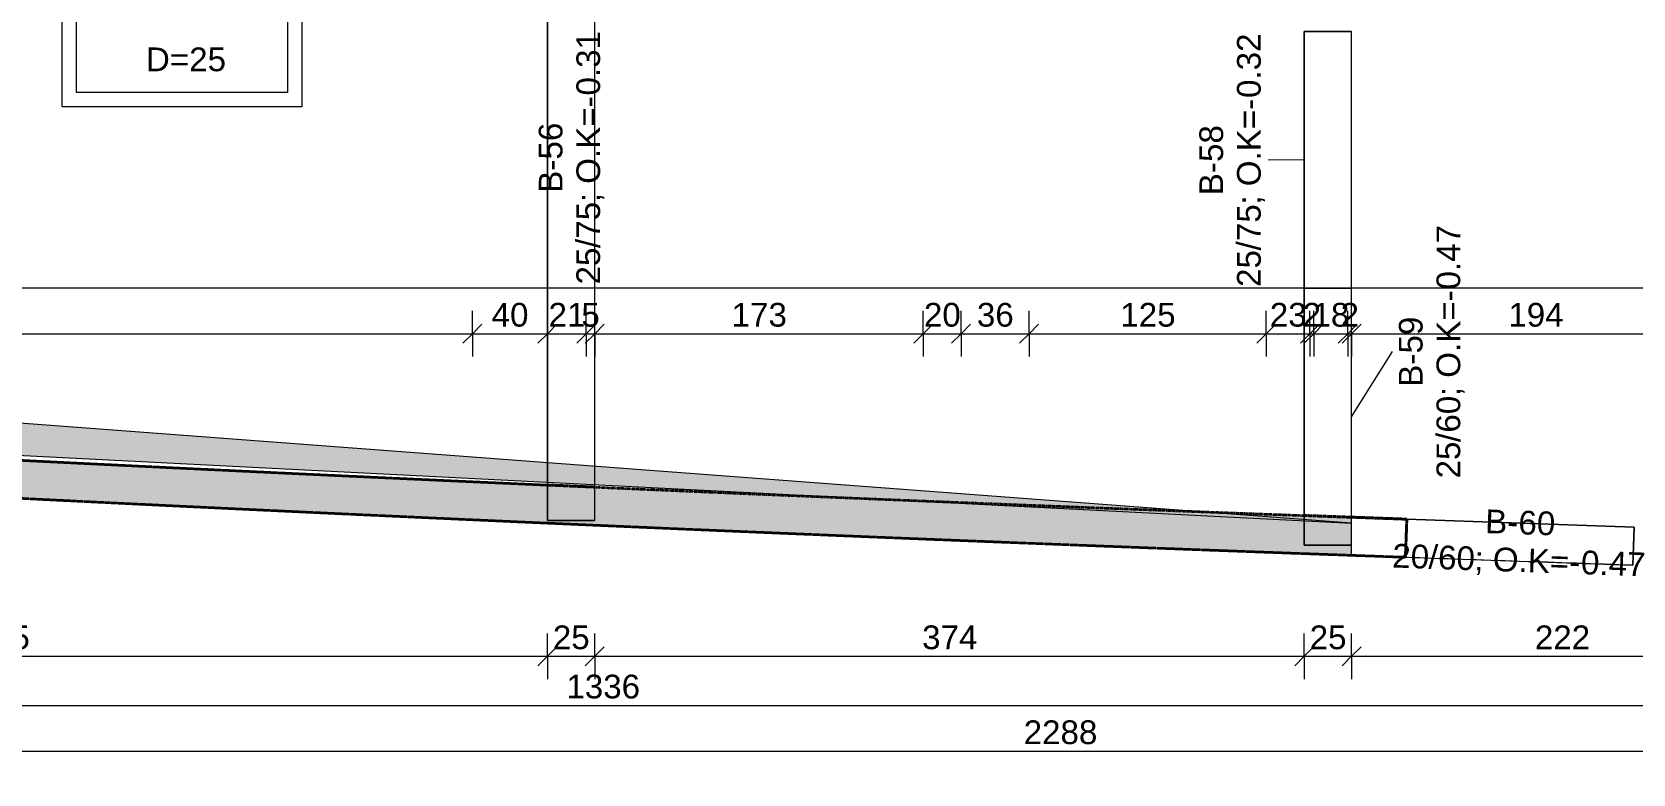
# Model space of a CAD drawing. Header units: centimetres. Extents: x -161 to 2402, y -178 to 2398.
# Drawn here: x 592 to 1436, y -178 to 212 of the extents above; entities that cross this region are included whole.
import ezdxf

# ---------------------------------------------------------------- set-up
doc = ezdxf.new("R2010")
doc.units = ezdxf.units.CM
doc.linetypes.add('Beton Ole', pattern=[0.3, 0.15, -0.15])
for name, color, linetype, lineweight in [('Dimensions', 130, 'Continuous', 9), ('Dimensions-50', 130, 'Continuous', 9), ('Floor Tags', 130, 'Continuous', 9), ('IfcAnnotation', 7, 'Continuous', 18), ('IfcBuildingElementProxy', 7, 'Continuous', 18), ('IfcSlab', 7, 'Continuous', 18), ('IfcWall', 7, 'Continuous', 25), ('Structural Framing Tags', 130, 'Continuous', 9)]:
    doc.layers.add(name, color=color, linetype=linetype, lineweight=lineweight)
doc.styles.add('Arial', font='arial.ttf', dxfattribs={"height": 12.5})
doc.dimstyles.new('Deng_-_2mm_Arial_1_DIGIT', dxfattribs={"dimscale": 30.48, "dimtxt": 12.753242, "dimasz": 0.328084, "dimexe": 0.393701, "dimexo": 0.0625, "dimgap": 0, "dimtad": 1, "dimdec": 0, "dimzin": 0, "dimdsep": 46, "dimtxsty": 'Arial', "dimblk1": 'OBLIQUE', "dimblk2": 'OBLIQUE', "dimsah": 1, "dimcen": 0.09, "dimazin": 0, "dimtfac": 1, "dimtdec": 4, "dimtix": 1, "dimtmove": 0, "dimatfit": 3, "dimfxl": 0.393701, "dimfxlon": 1, "dimtvp": 1, "dimtolj": 1, "dimtzin": 0, "dimarcsym": 2})

# ---------------------------------------------------------------- blocks, each defined once
blk = doc.blocks.new('M_Concrete-Rectangular Beam1 - 20_60-8952713-K-21')
at = {"layer": 'IfcBuildingElementProxy', "color": 250}
for p, q in [((-60, 10), (-60, -10)), ((60, 10), (-60, 10)), ((-60, 10), (60, 10)), ((60, 10), (60, -9.83)), ((60, -10), (60, 10)), ((-60, -10), (60, -10)), ((-60, -10), (60, -10)), ((60, -9.83), (60, -10))]:
    blk.add_line(p, q, dxfattribs=at)
at = {"layer": 'IfcBuildingElementProxy', "color": 90}
blk.add_line((-60, -9.97), (-60, 10), dxfattribs=at)
blk = doc.blocks.new('M_Concrete-Rectangular Beam1 - 25_75-9127624-K-21')
at = {"layer": 'IfcBuildingElementProxy', "color": 250}
for p, q in [((-74.31, 12.5), (-74.31, -12.5)), ((-74.31, -12.48), (-74.31, 12.5)), ((61, 12.5), (-74.31, 12.5)), ((-74.31, 12.5), (61, 12.5)), ((61, 12.5), (61, -12.5)), ((61, -12.5), (61, 12.5)), ((-74.31, -12.5), (61, -12.5)), ((-74.31, -12.5), (61, -12.5))]:
    blk.add_line(p, q, dxfattribs=at)
blk = doc.blocks.new('M_Concrete-Rectangular Beam1 - 25_60-9126678-K-21')
at = {"layer": 'IfcBuildingElementProxy', "color": 250}
for p, q in [((-74.31, 12.5), (-74.31, -12.5)), ((-74.31, 12.5), (61, 12.5)), ((61, 12.5), (-58.62, 12.5)), ((61, -12.5), (61, 12.5)), ((61, 12.48), (61, -12.5)), ((-74.31, -12.5), (61, -12.5)), ((-59.55, -12.5), (61, -12.5))]:
    blk.add_line(p, q, dxfattribs=at)
at = {"layer": 'IfcBuildingElementProxy', "color": 90}
for p, q in [((-74.31, -12.5), (-74.31, 12.5)), ((-58.62, 12.5), (-74.31, 12.5)), ((-74.31, -12.5), (-59.55, -12.5))]:
    blk.add_line(p, q, dxfattribs=at)
blk = doc.blocks.new('M_Concrete-Rectangular Beam1 - 25_75-9140243-K-21')
at = {"layer": 'IfcBuildingElementProxy', "color": 250}
for p, q in [((-123.96, 12.5), (-123.96, -12.5)), ((-123.96, 12.5), (175.34, 12.5)), ((-1.59, 12.5), (-105.2, 12.5)), ((175.34, 12.5), (-1.59, 12.5)), ((175.34, 12.5), (175.34, -12.5)), ((-123.96, -12.5), (175.34, -12.5)), ((-106.31, -12.5), (-1.59, -12.5)), ((-1.59, -12.5), (175.34, -12.5))]:
    blk.add_line(p, q, dxfattribs=at)
at = {"layer": 'IfcBuildingElementProxy', "color": 90}
for p, q in [((-123.96, -12.5), (-123.96, 12.5)), ((-105.2, 12.5), (-123.96, 12.5)), ((-123.96, -12.5), (-106.31, -12.5))]:
    blk.add_line(p, q, dxfattribs=at)
at = {"layer": 'IfcBuildingElementProxy', "color": 8}
blk.add_line((175.34, -12.5), (175.34, 12.5), dxfattribs=at)
blk = doc.blocks.new('TAGFLOOR - D_-1983752-K-21')
at = {"layer": 'Floor Tags'}
for p, q in [((-1.548, -0.773), (-1.548, 0.87)), ((-1.548, 0.87), (0.976, 0.87)), ((0.976, 0.87), (0.976, -0.773)), ((-1.398, 0.72), (0.826, 0.72)), ((-1.398, -0.623), (-1.398, 0.72)), ((0.826, 0.72), (0.826, -0.623)), ((0.826, -0.623), (-1.398, -0.623)), ((0.976, -0.773), (-1.548, -0.773))]:
    blk.add_line(p, q, dxfattribs=at)
blk = doc.blocks.new('DIMBLOCK61-K-21')
at = {"layer": 'Dimensions-50', "transparency": 16777216}
for p, q in [((288.85, -116.49), (288.85, -104.49)), ((863.89, -116.49), (863.89, -104.49)), ((288.85, -116.49), (283.85, -121.49)), ((288.85, -116.49), (293.85, -111.49)), ((288.85, -116.49), (863.89, -116.49)), ((288.85, -116.49), (288.85, -128.49)), ((863.89, -116.49), (858.89, -121.49)), ((863.89, -116.49), (868.89, -111.49)), ((863.89, -116.49), (863.89, -128.49))]:
    blk.add_line(p, q, dxfattribs=at)
at = {"layer": 'Dimensions-50', "color": 0, "transparency": 16777216, "insert": (561.95, -100.26), "char_height": 12.5, "width": 34.6103, "attachment_point": 1, "line_spacing_factor": 0.941778, "style": 'Arial'}
blk.add_mtext('575', dxfattribs=at)
blk = doc.blocks.new('_Oblique')
at = {"color": 0, "linetype": 'ByBlock', "lineweight": -2}
blk.add_line((-0.5, -0.5), (0.5, 0.5), dxfattribs=at)
blk = doc.blocks.new('DIMBLOCK62-K-21')
at = {"layer": 'Dimensions-50', "transparency": 16777216}
for p, q in [((863.89, -116.49), (863.89, -104.49)), ((888.89, -116.49), (888.89, -104.49)), ((863.89, -116.49), (858.89, -121.49)), ((863.89, -116.49), (868.89, -111.49)), ((863.89, -116.49), (888.89, -116.49)), ((863.89, -116.49), (863.89, -128.49)), ((888.89, -116.49), (883.89, -121.49)), ((888.89, -116.49), (893.89, -111.49)), ((888.89, -116.49), (888.89, -128.49))]:
    blk.add_line(p, q, dxfattribs=at)
at = {"layer": 'Dimensions-50', "color": 0, "transparency": 16777216, "insert": (866.78, -100.26), "char_height": 12.5, "width": 23.0736, "attachment_point": 1, "line_spacing_factor": 0.941778, "style": 'Arial'}
blk.add_mtext('25', dxfattribs=at)
blk = doc.blocks.new('DIMBLOCK63-K-21')
at = {"layer": 'Dimensions-50', "transparency": 16777216}
for p, q in [((888.89, -116.49), (888.89, -104.49)), ((1262.85, -116.49), (1262.85, -104.49)), ((888.89, -116.49), (883.89, -121.49)), ((888.89, -116.49), (893.89, -111.49)), ((888.89, -116.49), (1262.85, -116.49)), ((888.89, -116.49), (888.89, -128.49)), ((1262.85, -116.49), (1257.85, -121.49)), ((1262.85, -116.49), (1267.85, -111.49)), ((1262.85, -116.49), (1262.85, -128.49))]:
    blk.add_line(p, q, dxfattribs=at)
at = {"layer": 'Dimensions-50', "color": 0, "transparency": 16777216, "insert": (1061.45, -100.26), "char_height": 12.5, "width": 34.6103, "attachment_point": 1, "line_spacing_factor": 0.941778, "style": 'Arial'}
blk.add_mtext('374', dxfattribs=at)
blk = doc.blocks.new('DIMBLOCK64-K-21')
at = {"layer": 'Dimensions-50', "transparency": 16777216}
for p, q in [((1262.85, -116.49), (1262.85, -104.49)), ((1287.85, -116.49), (1287.85, -104.49)), ((1262.85, -116.49), (1257.85, -121.49)), ((1262.85, -116.49), (1267.85, -111.49)), ((1262.85, -116.49), (1287.85, -116.49)), ((1262.85, -116.49), (1262.85, -128.49)), ((1287.85, -116.49), (1282.85, -121.49)), ((1287.85, -116.49), (1292.85, -111.49)), ((1287.85, -116.49), (1287.85, -128.49))]:
    blk.add_line(p, q, dxfattribs=at)
at = {"layer": 'Dimensions-50', "color": 0, "transparency": 16777216, "insert": (1265.74, -100.26), "char_height": 12.5, "width": 23.0736, "attachment_point": 1, "line_spacing_factor": 0.941778, "style": 'Arial'}
blk.add_mtext('25', dxfattribs=at)
blk = doc.blocks.new('DIMBLOCK65-K-21')
at = {"layer": 'Dimensions-50', "transparency": 16777216}
for p, q in [((1287.85, -116.49), (1287.85, -104.49)), ((1509.94, -116.49), (1509.94, -104.49)), ((1287.85, -116.49), (1282.85, -121.49)), ((1287.85, -116.49), (1292.85, -111.49)), ((1287.85, -116.49), (1509.94, -116.49)), ((1287.85, -116.49), (1287.85, -128.49)), ((1509.94, -116.49), (1504.94, -121.49)), ((1509.94, -116.49), (1514.94, -111.49)), ((1509.94, -116.49), (1509.94, -128.49))]:
    blk.add_line(p, q, dxfattribs=at)
at = {"layer": 'Dimensions-50', "color": 0, "transparency": 16777216, "insert": (1384.47, -100.26), "char_height": 12.5, "width": 34.6103, "attachment_point": 1, "line_spacing_factor": 0.941778, "style": 'Arial'}
blk.add_mtext('222', dxfattribs=at)
blk = doc.blocks.new('DIMBLOCK73-K-21')
at = {"layer": 'Dimensions-50', "transparency": 16777216}
for p, q in [((225.35, -142.4), (225.35, -130.4)), ((1560.94, -142.4), (1560.94, -130.4)), ((225.35, -142.4), (220.35, -147.4)), ((225.35, -142.4), (230.35, -137.4)), ((225.35, -142.4), (1560.94, -142.4)), ((225.35, -142.4), (225.35, -154.4)), ((1560.94, -142.4), (1555.94, -147.4)), ((1560.94, -142.4), (1565.94, -137.4)), ((1560.94, -142.4), (1560.94, -154.4))]:
    blk.add_line(p, q, dxfattribs=at)
at = {"layer": 'Dimensions-50', "color": 0, "transparency": 16777216, "insert": (873.92, -126.18), "char_height": 12.5, "width": 46.1471, "attachment_point": 1, "line_spacing_factor": 0.941778, "style": 'Arial'}
blk.add_mtext('1336', dxfattribs=at)
blk = doc.blocks.new('DIMBLOCK75-K-21')
at = {"layer": 'Dimensions-50', "transparency": 16777216}
for p, q in [((-10, -166.49), (-10, -154.49)), ((2278.44, -166.49), (2278.44, -154.49)), ((-10, -166.49), (-15, -171.49)), ((-10, -166.49), (-5, -161.49)), ((-10, -166.49), (2278.44, -166.49)), ((-10, -166.49), (-10, -178.49)), ((2278.44, -166.49), (2273.44, -171.49)), ((2278.44, -166.49), (2283.44, -161.49)), ((2278.44, -166.49), (2278.44, -178.49))]:
    blk.add_line(p, q, dxfattribs=at)
at = {"layer": 'Dimensions-50', "color": 0, "transparency": 16777216, "insert": (1114.99, -150.26), "char_height": 12.5, "width": 46.1471, "attachment_point": 1, "line_spacing_factor": 0.941778, "style": 'Arial'}
blk.add_mtext('2288', dxfattribs=at)
blk = doc.blocks.new('DIMBLOCK212-K-21')
at = {"layer": 'Dimensions-50', "transparency": 16777216}
for p, q in [((315.85, 53.44), (315.85, 65.44)), ((824.39, 53.44), (824.39, 65.44)), ((315.85, 53.44), (310.85, 48.44)), ((315.85, 53.44), (320.85, 58.44)), ((315.85, 53.44), (824.39, 53.44)), ((315.85, 53.44), (315.85, 41.44)), ((824.39, 53.44), (819.39, 48.44)), ((824.39, 53.44), (829.39, 58.44)), ((824.39, 53.44), (824.39, 41.44))]:
    blk.add_line(p, q, dxfattribs=at)
at = {"layer": 'Dimensions-50', "color": 0, "transparency": 16777216, "insert": (555.7, 69.67), "char_height": 12.5, "width": 34.6103, "attachment_point": 1, "line_spacing_factor": 0.941778, "style": 'Arial'}
blk.add_mtext('509', dxfattribs=at)
blk = doc.blocks.new('DIMBLOCK213-K-21')
at = {"layer": 'Dimensions-50', "transparency": 16777216}
for p, q in [((824.39, 53.44), (824.39, 65.44)), ((863.89, 53.44), (863.89, 65.44)), ((824.39, 53.44), (819.39, 48.44)), ((824.39, 53.44), (829.39, 58.44)), ((824.39, 53.44), (863.89, 53.44)), ((824.39, 53.44), (824.39, 41.44)), ((863.89, 53.44), (858.89, 48.44)), ((863.89, 53.44), (868.89, 58.44)), ((863.89, 53.44), (863.89, 41.44))]:
    blk.add_line(p, q, dxfattribs=at)
at = {"layer": 'Dimensions-50', "color": 0, "transparency": 16777216, "insert": (834.53, 69.67), "char_height": 12.5, "width": 23.0736, "attachment_point": 1, "line_spacing_factor": 0.941778, "style": 'Arial'}
blk.add_mtext('40', dxfattribs=at)
blk = doc.blocks.new('DIMBLOCK214-K-21')
at = {"layer": 'Dimensions-50', "transparency": 16777216}
for p, q in [((863.89, 53.44), (863.89, 65.44)), ((884.39, 53.44), (884.39, 65.44)), ((863.89, 53.44), (858.89, 48.44)), ((863.89, 53.44), (868.89, 58.44)), ((863.89, 53.44), (884.39, 53.44)), ((863.89, 53.44), (863.89, 41.44)), ((884.39, 53.44), (879.39, 48.44)), ((884.39, 53.44), (889.39, 58.44)), ((884.39, 53.44), (884.39, 41.44))]:
    blk.add_line(p, q, dxfattribs=at)
at = {"layer": 'Dimensions-50', "color": 0, "transparency": 16777216, "insert": (864.53, 69.67), "char_height": 12.5, "width": 23.0736, "attachment_point": 1, "line_spacing_factor": 0.941778, "style": 'Arial'}
blk.add_mtext('21', dxfattribs=at)
blk = doc.blocks.new('DIMBLOCK215-K-21')
at = {"layer": 'Dimensions-50', "transparency": 16777216}
for p, q in [((884.39, 53.44), (884.39, 65.44)), ((888.89, 53.44), (888.89, 65.44)), ((884.39, 53.44), (879.39, 48.44)), ((888.89, 53.44), (883.89, 48.44)), ((884.39, 53.44), (889.39, 58.44)), ((884.39, 53.44), (888.89, 53.44)), ((884.39, 53.44), (884.39, 41.44)), ((888.89, 53.44), (893.89, 58.44)), ((888.89, 53.44), (888.89, 41.44))]:
    blk.add_line(p, q, dxfattribs=at)
at = {"layer": 'Dimensions-50', "color": 0, "transparency": 16777216, "insert": (881.83, 69.67), "char_height": 12.5, "width": 11.5368, "attachment_point": 1, "line_spacing_factor": 0.941778, "style": 'Arial'}
blk.add_mtext('\\fArial|b0|i0|c177|p34|;5', dxfattribs=at)
blk = doc.blocks.new('DIMBLOCK216-K-21')
at = {"layer": 'Dimensions-50', "transparency": 16777216}
for p, q in [((888.89, 53.44), (888.89, 65.44)), ((1062.02, 53.44), (1062.02, 65.44)), ((888.89, 53.44), (883.89, 48.44)), ((888.89, 53.44), (893.89, 58.44)), ((888.89, 53.44), (1062.02, 53.44)), ((888.89, 53.44), (888.89, 41.44)), ((1062.02, 53.44), (1057.02, 48.44)), ((1062.02, 53.44), (1067.02, 58.44)), ((1062.02, 53.44), (1062.02, 41.44))]:
    blk.add_line(p, q, dxfattribs=at)
at = {"layer": 'Dimensions-50', "color": 0, "transparency": 16777216, "insert": (961.03, 69.67), "char_height": 12.5, "width": 34.6103, "attachment_point": 1, "line_spacing_factor": 0.941778, "style": 'Arial'}
blk.add_mtext('173', dxfattribs=at)
blk = doc.blocks.new('DIMBLOCK217-K-21')
at = {"layer": 'Dimensions-50', "transparency": 16777216}
for p, q in [((1062.02, 53.44), (1062.02, 65.44)), ((1082.02, 53.44), (1082.02, 65.44)), ((1062.02, 53.44), (1057.02, 48.44)), ((1062.02, 53.44), (1067.02, 58.44)), ((1062.02, 53.44), (1082.02, 53.44)), ((1062.02, 53.44), (1062.02, 41.44)), ((1082.02, 53.44), (1077.02, 48.44)), ((1082.02, 53.44), (1087.02, 58.44)), ((1082.02, 53.44), (1082.02, 41.44))]:
    blk.add_line(p, q, dxfattribs=at)
at = {"layer": 'Dimensions-50', "color": 0, "transparency": 16777216, "insert": (1062.4, 69.67), "char_height": 12.5, "width": 23.0736, "attachment_point": 1, "line_spacing_factor": 0.941778, "style": 'Arial'}
blk.add_mtext('20', dxfattribs=at)
blk = doc.blocks.new('DIMBLOCK218-K-21')
at = {"layer": 'Dimensions-50', "transparency": 16777216}
for p, q in [((1082.02, 53.44), (1082.02, 65.44)), ((1117.85, 53.44), (1117.85, 65.44)), ((1082.02, 53.44), (1077.02, 48.44)), ((1082.02, 53.44), (1087.02, 58.44)), ((1082.02, 53.44), (1117.85, 53.44)), ((1082.02, 53.44), (1082.02, 41.44)), ((1117.85, 53.44), (1112.85, 48.44)), ((1117.85, 53.44), (1122.85, 58.44)), ((1117.85, 53.44), (1117.85, 41.44))]:
    blk.add_line(p, q, dxfattribs=at)
at = {"layer": 'Dimensions-50', "color": 0, "transparency": 16777216, "insert": (1090.32, 69.67), "char_height": 12.5, "width": 23.0736, "attachment_point": 1, "line_spacing_factor": 0.941778, "style": 'Arial'}
blk.add_mtext('36', dxfattribs=at)
blk = doc.blocks.new('DIMBLOCK219-K-21')
at = {"layer": 'Dimensions-50', "transparency": 16777216}
for p, q in [((1117.85, 53.44), (1117.85, 65.44)), ((1242.85, 53.44), (1242.85, 65.44)), ((1117.85, 53.44), (1112.85, 48.44)), ((1117.85, 53.44), (1122.85, 58.44)), ((1117.85, 53.44), (1242.85, 53.44)), ((1117.85, 53.44), (1117.85, 41.44)), ((1242.85, 53.44), (1237.85, 48.44)), ((1242.85, 53.44), (1247.85, 58.44)), ((1242.85, 53.44), (1242.85, 41.44))]:
    blk.add_line(p, q, dxfattribs=at)
at = {"layer": 'Dimensions-50', "color": 0, "transparency": 16777216, "insert": (1165.93, 69.67), "char_height": 12.5, "width": 34.6103, "attachment_point": 1, "line_spacing_factor": 0.941778, "style": 'Arial'}
blk.add_mtext('125', dxfattribs=at)
blk = doc.blocks.new('DIMBLOCK220-K-21')
at = {"layer": 'Dimensions-50', "transparency": 16777216}
for p, q in [((1242.85, 53.44), (1242.85, 65.44)), ((1265.85, 53.44), (1265.85, 65.44)), ((1242.85, 53.44), (1237.85, 48.44)), ((1242.85, 53.44), (1247.85, 58.44)), ((1242.85, 53.44), (1265.85, 53.44)), ((1242.85, 53.44), (1242.85, 41.44)), ((1265.85, 53.44), (1260.85, 48.44)), ((1265.85, 53.44), (1270.85, 58.44)), ((1265.85, 53.44), (1265.85, 41.44))]:
    blk.add_line(p, q, dxfattribs=at)
at = {"layer": 'Dimensions-50', "color": 0, "transparency": 16777216, "insert": (1244.74, 69.67), "char_height": 12.5, "width": 23.0736, "attachment_point": 1, "line_spacing_factor": 0.941778, "style": 'Arial'}
blk.add_mtext('23', dxfattribs=at)
blk = doc.blocks.new('DIMBLOCK221-K-21')
at = {"layer": 'Dimensions-50', "transparency": 16777216}
for p, q in [((1265.85, 53.44), (1265.85, 65.44)), ((1267.87, 53.44), (1267.87, 65.44)), ((1265.85, 53.44), (1260.85, 48.44)), ((1267.87, 53.44), (1262.87, 48.44)), ((1265.85, 53.44), (1270.85, 58.44)), ((1265.85, 53.44), (1267.87, 53.44)), ((1265.85, 53.44), (1265.85, 41.44)), ((1267.87, 53.44), (1272.87, 58.44)), ((1267.87, 53.44), (1267.87, 41.44))]:
    blk.add_line(p, q, dxfattribs=at)
at = {"layer": 'Dimensions-50', "color": 0, "transparency": 16777216, "insert": (1262.05, 69.67), "char_height": 12.5, "width": 11.5368, "attachment_point": 1, "line_spacing_factor": 0.941778, "style": 'Arial'}
blk.add_mtext('\\fArial|b0|i0|c177|p34|;2', dxfattribs=at)
blk = doc.blocks.new('DIMBLOCK222-K-21')
at = {"layer": 'Dimensions-50', "transparency": 16777216}
for p, q in [((1267.87, 53.44), (1267.87, 65.44)), ((1285.85, 53.44), (1285.85, 65.44)), ((1267.87, 53.44), (1262.87, 48.44)), ((1267.87, 53.44), (1272.87, 58.44)), ((1267.87, 53.44), (1285.85, 53.44)), ((1267.87, 53.44), (1267.87, 41.44)), ((1285.85, 53.44), (1280.85, 48.44)), ((1285.85, 53.44), (1290.85, 58.44)), ((1285.85, 53.44), (1285.85, 41.44))]:
    blk.add_line(p, q, dxfattribs=at)
at = {"layer": 'Dimensions-50', "color": 0, "transparency": 16777216, "insert": (1267.24, 69.67), "char_height": 12.5, "width": 23.0736, "attachment_point": 1, "line_spacing_factor": 0.941778, "style": 'Arial'}
blk.add_mtext('18', dxfattribs=at)
blk = doc.blocks.new('DIMBLOCK223-K-21')
at = {"layer": 'Dimensions-50', "transparency": 16777216}
for p, q in [((1285.85, 53.44), (1285.85, 65.44)), ((1287.87, 53.44), (1287.87, 65.44)), ((1285.85, 53.44), (1280.85, 48.44)), ((1287.87, 53.44), (1282.87, 48.44)), ((1285.85, 53.44), (1290.85, 58.44)), ((1285.85, 53.44), (1287.87, 53.44)), ((1285.85, 53.44), (1285.85, 41.44)), ((1287.87, 53.44), (1292.87, 58.44)), ((1287.87, 53.44), (1287.87, 41.44))]:
    blk.add_line(p, q, dxfattribs=at)
at = {"layer": 'Dimensions-50', "color": 0, "transparency": 16777216, "insert": (1282.05, 69.67), "char_height": 12.5, "width": 11.5368, "attachment_point": 1, "line_spacing_factor": 0.941778, "style": 'Arial'}
blk.add_mtext('\\fArial|b0|i0|c177|p34|;2', dxfattribs=at)
blk = doc.blocks.new('DIMBLOCK224-K-21')
at = {"layer": 'Dimensions-50', "transparency": 16777216}
for p, q in [((1287.87, 53.44), (1287.87, 65.44)), ((1481.94, 53.44), (1481.94, 65.44)), ((1287.87, 53.44), (1282.87, 48.44)), ((1287.87, 53.44), (1292.87, 58.44)), ((1287.87, 53.44), (1481.94, 53.44)), ((1287.87, 53.44), (1287.87, 41.44)), ((1481.94, 53.44), (1476.94, 48.44)), ((1481.94, 53.44), (1486.94, 58.44)), ((1481.94, 53.44), (1481.94, 41.44))]:
    blk.add_line(p, q, dxfattribs=at)
at = {"layer": 'Dimensions-50', "color": 0, "transparency": 16777216, "insert": (1370.48, 69.67), "char_height": 12.5, "width": 34.6103, "attachment_point": 1, "line_spacing_factor": 0.941778, "style": 'Arial'}
blk.add_mtext('194', dxfattribs=at)

msp = doc.modelspace()

# ---------------------------------------------------------------- hatches: boundary and pattern name
at = {"layer": 'IfcAnnotation'}
msp.add_hatch(color=254, dxfattribs=at).paths.add_polyline_path([(1287.85, -46.33), (49.2, 46.65), (5.91, 193.02), (9.61, 18.65), (1282.96, -46.08)])
at = {"layer": 'IfcWall', "linetype": 'Beton Ole'}
h = msp.add_hatch(dxfattribs=at)
h.set_pattern_fill('FP_1', color=50, style=0, pattern_type=2)
h.set_pattern_definition([(45, (-6099.134, 2162.023), (0.3422397, 7.8404), [6.271, -1.524])])
h.paths.add_polyline_path([(1316.25, -64.25), (1316.25, -64.22), (1306.61, -63.89)])
h.paths.add_polyline_path([(1287.85, -63.18), (1287.85, -46.33), (1031.22, -33.28), (877.53, -26.86), (658.23, -16.73), (438.98, -5.65), (220.92, 6.32), (219.78, -13.64), (440.04, -25.73), (659.2, -36.8), (888.89, -47.35), (1097.67, -56.07), (1262.85, -62.25)])
h.paths.add_polyline_path([(1287.85, -46.33), (1287.85, -43.17), (1204.01, -40.03), (1283.88, -46.03)])

# ---------------------------------------------------------------- linework, layer by layer
at = {"layer": 'IfcAnnotation', "color": 250}
for p, q in [((1287.85, -46.33), (49.2, 46.65)), ((9.6, 18.65), (1287.85, -46.33))]:
    msp.add_line(p, q, dxfattribs=at)
at = {"layer": 'IfcSlab', "color": 250}
for p, q in [((1262.85, 77.38), (225.35, 77.38)), ((1287.85, 77.38), (1262.87, 77.38)), ((1287.85, -63.18), (1287.85, 77.38)), ((1509.94, 77.38), (1287.87, 77.38)), ((1287.85, -63.24), (1306.61, -63.91))]:
    msp.add_line(p, q, dxfattribs=at)
at = {"layer": 'IfcSlab', "color": 90}
msp.add_line((1306.61, -63.91), (1316.25, -64.25), dxfattribs=at)
at = {"layer": 'IfcSlab', "color": 250}
msp.add_arc((3084.55, 50157.58), 50252.94, 267.983462, 268.120279, dxfattribs=at)
msp.add_arc((3084.55, 50157.58), 50252.94, 267.983462, 268.120279, dxfattribs=at)
at = {"layer": 'IfcWall', "color": 10, "linetype": 'Beton Ole', "lineweight": 35}
for p, q in [((888.89, -27.36), (863.89, -26.26)), ((863.89, -26.26), (878.41, -26.9)), ((878.41, -26.9), (888.89, -27.36)), ((1316.96, -44.26), (1262.85, -42.32)), ((1262.85, -42.32), (1287.85, -43.23)), ((1287.85, -43.23), (1316.96, -44.26)), ((1316.25, -64.22), (1316.96, -44.26)), ((1316.96, -44.26), (1316.25, -64.25)), ((1287.85, -63.24), (1306.61, -63.91)), ((1306.61, -63.91), (1316.25, -64.25))]:
    msp.add_line(p, q, dxfattribs=at)
for radius, start, end in [(50232.94, 266.731965, 267.466284), (50232.94, 266.982264, 267.466284), (50252.94, 266.731965, 267.983461), (50252.94, 266.982264, 267.232564), (50232.94, 267.494827, 267.921703), (50232.94, 267.494827, 267.921703), (50252.94, 267.232564, 267.482863), (50252.94, 267.482863, 267.733162), (50252.94, 267.733162, 267.951054)]:
    msp.add_arc((3084.55, 50157.58), radius, start, end, dxfattribs=at)
at = {"layer": 'Structural Framing Tags'}
for p, q in [((1262.87, 145.04), (1243.92, 144.89)), ((1287.85, 9.73), (1309.4, 43.99))]:
    msp.add_line(p, q, dxfattribs=at)

# ---------------------------------------------------------------- block references
at = {"layer": 'Floor Tags', "xscale": 49.99999999999998, "yscale": 49.99999999999998, "zscale": 49.99999999999998}
msp.add_blockref('TAGFLOOR - D_-1983752-K-21', (685.6, 211.67), dxfattribs=at)
at = {"layer": 'IfcBuildingElementProxy', "color": 250}
for name, p, rotation in [('M_Concrete-Rectangular Beam1 - 25_75-9140243-K-21', (876.39, 78.97), 89.9999999999998), ('M_Concrete-Rectangular Beam1 - 25_75-9127624-K-21', (1275.37, 151.69), 89.9999999999998), ('M_Concrete-Rectangular Beam1 - 25_60-9126678-K-21', (1275.35, 16.38), 89.9999999999998), ('M_Concrete-Rectangular Beam1 - 20_60-8952713-K-21', (1376.57, -56.36), 357.9834614906828)]:
    msp.add_blockref(name, p, dxfattribs=dict(at, rotation=rotation))

# ---------------------------------------------------------------- texts
at = {"layer": 'Structural Framing Tags', "color": 7, "char_height": 12.5, "attachment_point": 1, "style": 'Arial'}
for s, insert, width, rotation in [('0.31', (879.19, 178.93), 40.8861, 90), ('0.32', (1227.44, 177.64), 40.8861, 90), ('; O.K=-', (879.19, 122.71), 68.1434, 90), ('; O.K=-', (1227.44, 121.42), 68.1434, 90), ('56', (859.35, 145.2), 23.2489, 90), ('58', (1207.6, 143.91), 23.2489, 90), ('B-', (859.35, 127.67), 21.2447, 90), ('B-', (1207.6, 126.38), 21.2447, 90), ('75', (879.19, 103.52), 23.2489, 90), ('75', (1227.44, 102.24), 23.2489, 90), ('0.47', (1332.61, 76.74), 40.8861, 90), ('\\fArial|b0|i0|c177|p34|;/', (879.19, 98.56), 6.0127, 90), ('\\fArial|b0|i0|c177|p34|;/', (1227.44, 97.28), 6.0127, 90), ('25', (879.19, 79.38), 23.2489, 90), ('25', (1227.44, 78.09), 23.2489, 90), ('; O.K=-', (1332.61, 20.52), 68.1434, 90), ('59', (1312.77, 43.01), 23.2489, 90), ('B-', (1312.77, 25.48), 21.2447, 90), ('60', (1332.61, 1.33), 23.2489, 90), ('\\fArial|b0|i0|c177|p34|;/', (1332.61, -3.63), 6.0127, 90), ('25', (1332.61, -22.81), 23.2489, 90), ('B-', (1358.51, -39.07), 21.2447, 357.98346), ('60', (1376.03, -39.69), 23.2489, 357.98346), ('20', (1309.55, -57.2), 23.2489, 357.98346), ('\\fArial|b0|i0|c177|p34|;/', (1328.72, -57.88), 6.0127, 357.98346), ('60', (1333.68, -58.05), 23.2489, 357.98346), ('; O.K=-', (1352.85, -58.73), 68.1434, 357.98346), ('0.47', (1409.04, -60.71), 40.8861, 357.98346)]:
    msp.add_mtext(s, dxfattribs=dict(at, insert=insert, width=width, rotation=rotation))

# ---------------------------------------------------------------- dimensions: what is measured, and where the dimension line sits
at = {"layer": 'Dimensions'}
for base, p1, p2, override, picture, middle in [((824.39, 53.44), (315.85, 65.44), (824.39, 65.44), {"dimpost": '<>', "dimfxl": 508.542674}, 'DIMBLOCK212-K-21', (570.12, 59.82)), ((863.89198223, 53.43856148), (824.39198223, 65.43856148), (863.89198223, 65.43856148), {"dimpost": '<>', "dimfxl": 39.5}, 'DIMBLOCK213-K-21', (844.14198223, 59.82072386)), ((884.39198223, 53.43856148), (863.89198223, 65.43856148), (884.39198223, 65.43856148), {"dimpost": '<>', "dimfxl": 20.5}, 'DIMBLOCK214-K-21', (874.14198223, 59.82072386)), ((888.89198223, 53.43856148), (884.39198223, 65.43856148), (888.89198223, 65.43856148), {"dimpost": '<>', "dimfxl": 4.5}, 'DIMBLOCK215-K-21', (886.64198223, 59.79514402)), ((1062.02, 53.44), (888.89, 65.44), (1062.02, 65.44), {"dimpost": '<>', "dimfxl": 173.125439}, 'DIMBLOCK216-K-21', (975.45, 59.82)), ((1082.02, 53.44), (1062.02, 65.44), (1082.02, 65.44), {"dimpost": '<>', "dimfxl": 20}, 'DIMBLOCK217-K-21', (1072.02, 59.82)), ((1117.85, 53.44), (1082.02, 65.44), (1117.85, 65.44), {"dimpost": '<>', "dimfxl": 35.831887}, 'DIMBLOCK218-K-21', (1099.93, 59.82)), ((1242.85, 53.44), (1117.85, 65.44), (1242.85, 65.44), {"dimpost": '<>', "dimfxl": 125}, 'DIMBLOCK219-K-21', (1180.35, 59.82)), ((1265.85, 53.44), (1242.85, 65.44), (1265.85, 65.44), {"dimpost": '<>', "dimfxl": 23}, 'DIMBLOCK220-K-21', (1254.35, 59.82)), ((1267.87, 53.44), (1265.85, 65.44), (1267.87, 65.44), {"dimpost": '<>', "dimfxl": 2.018113}, 'DIMBLOCK221-K-21', (1266.86, 59.71)), ((1285.85, 53.44), (1267.87, 65.44), (1285.85, 65.44), {"dimpost": '<>', "dimfxl": 17.981887}, 'DIMBLOCK222-K-21', (1276.86, 59.82)), ((1287.87, 53.44), (1285.85, 65.44), (1287.87, 65.44), {"dimpost": '<>', "dimfxl": 2.018113}, 'DIMBLOCK223-K-21', (1286.86, 59.71)), ((1481.94, 53.44), (1287.87, 65.44), (1481.94, 65.44), {"dimpost": '<>', "dimfxl": 194.069575}, 'DIMBLOCK224-K-21', (1384.9, 59.82)), ((863.89, -116.49), (288.85, -104.49), (863.89, -104.49), {"dimpost": '<>', "dimfxl": 575.042674}, 'DIMBLOCK61-K-21', (576.37, -110.14)), ((888.89, -116.49), (863.89, -104.49), (888.89, -104.49), {"dimpost": '<>', "dimfxl": 25}, 'DIMBLOCK62-K-21', (876.39, -110.11)), ((1262.85, -116.49), (888.89, -104.49), (1262.85, -104.49), {"dimpost": '<>', "dimfxl": 373.957326}, 'DIMBLOCK63-K-21', (1075.87, -110.11)), ((1287.85, -116.49), (1262.85, -104.49), (1287.85, -104.49), {"dimpost": '<>', "dimfxl": 25}, 'DIMBLOCK64-K-21', (1275.35, -110.11)), ((1509.94, -116.49), (1287.85, -104.49), (1509.94, -104.49), {"dimpost": '<>', "dimfxl": 222.087688}, 'DIMBLOCK65-K-21', (1398.89, -110.22)), ((1560.94, -142.4), (225.35, -130.4), (1560.94, -130.4), {"dimpost": '<>', "dimfxl": 1335.582149}, 'DIMBLOCK73-K-21', (893.15, -136.02)), ((2278.44, -166.49), (-10, -154.49), (2278.44, -154.49), {"dimpost": '<>', "dimfxl": 2288.439177}, 'DIMBLOCK75-K-21', (1134.22, -160.11))]:
    dim = msp.add_linear_dim(base=base, p1=p1, p2=p2, dimstyle='Deng_-_2mm_Arial_1_DIGIT', override=override, dxfattribs=at)
    dim.commit()
    dim.dimension.update_dxf_attribs({"geometry": picture, "text_midpoint": middle})

# ---------------------------------------------------------------- next in the draw order: texts
at = {"layer": 'Floor Tags', "color": 7, "insert": (652.26, 204.24), "char_height": 12.5, "width": 27.6582, "attachment_point": 1, "style": 'Arial', "bg_fill": 3, "box_fill_scale": 1.25, "bg_fill_color": 256, "bg_fill_true_color": 13158600, "bg_fill_transparency": 0}
msp.add_mtext('D=', dxfattribs=at)

# ---------------------------------------------------------------- next in the draw order: texts
at = {"layer": 'Floor Tags', "color": 7, "insert": (675.08, 204.24), "char_height": 12.5, "width": 23.2489, "attachment_point": 1, "style": 'Arial', "bg_fill": 3, "box_fill_scale": 1.25, "bg_fill_color": 256, "bg_fill_true_color": 13158600, "bg_fill_transparency": 0}
msp.add_mtext('25', dxfattribs=at)

doc.saveas('drawing.dxf')
